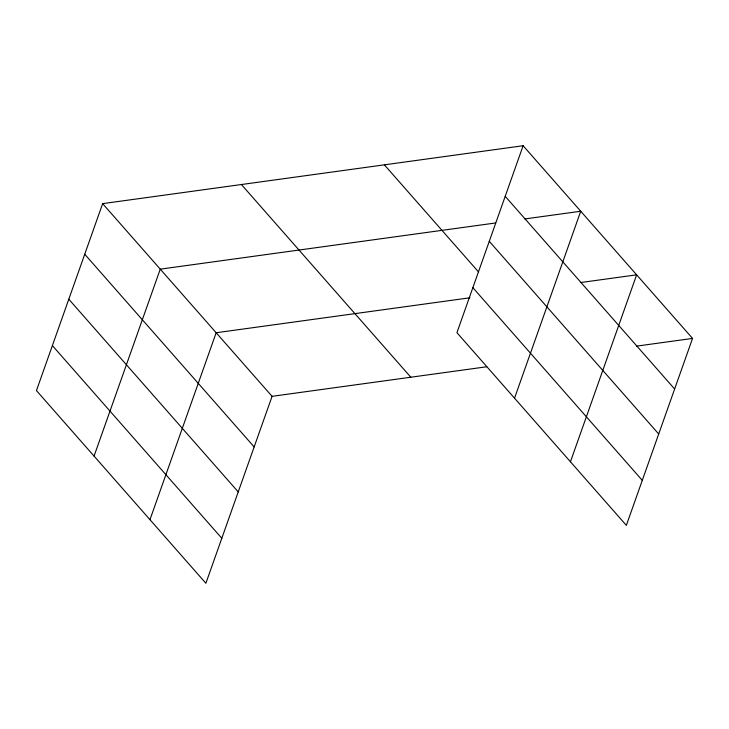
<?xml version="1.0" encoding="UTF-8"?>
<svg xmlns="http://www.w3.org/2000/svg" width="729" height="729" viewBox="0 0 729 729"><rect width="100%" height="100%" fill="white"/><g stroke="black" fill="none" stroke-linecap="round" stroke-linejoin="round"><path stroke-width="1.09" d="M102.652 203.637L36.45 390.58L205.879 583.273L272.072 396.33L102.652 203.637L523.121 145.727L692.55 338.42L626.348 525.363L456.928 332.67L523.121 145.727M94.059 456.09L160.252 269.156L495.684 222.956M149.964 519.677L216.167 332.743L469.959 297.787M514.528 398.18L580.731 211.246L524.78 218.955M570.442 461.776L636.636 274.833L580.685 282.542M272.072 396.33L486.781 366.76M636.599 346.129L692.55 338.42M505.206 196.32L674.635 389.013M489.277 241.317L658.706 434.01M384.365 164.836L478.497 271.899M472.857 287.673L642.285 480.365M241.408 184.528L410.828 377.221M84.737 254.23L254.157 446.923M68.799 299.218L238.228 491.92M52.388 345.582L221.807 538.275"/></g></svg>
